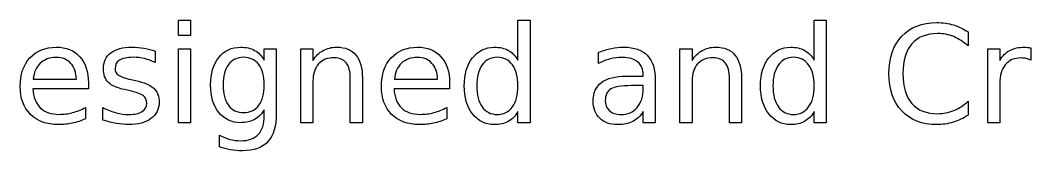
# Model space of a CAD drawing. Extents: x 5 to 486, y 5 to 284.
# Drawn here: x 32.27 to 44.68, y 118.99 to 120.59 of the extents above; entities that cross this region are included whole.
import ezdxf

# ---------------------------------------------------------------- set-up
doc = ezdxf.new("R2010")
doc.units = 0
doc.layers.add('Layer_1', color=7, linetype='CONTINUOUS')

msp = doc.modelspace()

# ---------------------------------------------------------------- linework, layer by layer
at = {"layer": 'Layer_1', "color": 3}
for p, q in [((34.209276, 120.586535), (34.357838, 120.586535)), ((34.209276, 120.398414), (34.209276, 120.586535)), ((34.357838, 120.586535), (34.357838, 120.398414)), ((38.379429, 120.097259), (38.379429, 120.586535)), ((38.379429, 120.586535), (38.527989, 120.586535)), ((38.527989, 120.586535), (38.527989, 119.330242)), ((42.019127, 120.097259), (42.019127, 120.586535)), ((42.019127, 120.586535), (42.167687, 120.586535)), ((42.167687, 120.586535), (42.167687, 119.330242)), ((43.909219, 120.442821), (43.909219, 120.270847)), ((43.909219, 120.442821), (43.909219, 120.442821)), ((34.357838, 120.398414), (34.209276, 120.398414)), ((33.923397, 120.207867), (33.923463, 120.207871)), ((33.923463, 120.207871), (33.923463, 120.067386)), ((34.209276, 120.234514), (34.357838, 120.234514)), ((34.209276, 119.330242), (34.209276, 120.234514)), ((34.357838, 120.234514), (34.357838, 119.330242)), ((35.262919, 120.097242), (35.262919, 120.234498)), ((35.262919, 120.234498), (35.411478, 120.234498)), ((35.411478, 120.234498), (35.411477, 119.442468)), ((35.71182, 119.330245), (35.71182, 120.234518)), ((35.71182, 120.234518), (35.861186, 120.234518)), ((35.861186, 120.234518), (35.861186, 120.094032)), ((39.37009, 120.056076), (39.37009, 120.193332)), ((40.368835, 119.330245), (40.368835, 120.234518)), ((40.368835, 120.234518), (40.518202, 120.234518)), ((40.518202, 120.234518), (40.518202, 120.094032)), ((44.150627, 119.330296), (44.150627, 120.234569)), ((44.150627, 120.234569), (44.299994, 120.234569)), ((44.299994, 120.234569), (44.299994, 120.094084)), ((44.679473, 120.248286), (44.680273, 120.095644)), ((38.379429, 120.097259), (38.379429, 120.097259)), ((42.019127, 120.097259), (42.019127, 120.097259)), ((32.424995, 119.862308), (32.9546, 119.863112)), ((33.103073, 119.819509), (33.103161, 119.819518)), ((33.103161, 119.819518), (33.103161, 119.746849)), ((33.629619, 119.859082), (33.680425, 119.847773)), ((35.861186, 119.841321), (35.861186, 119.330245)), ((36.320594, 119.330242), (36.320594, 119.871191)), ((36.469152, 119.876035), (36.469153, 119.876035)), ((36.469153, 119.876035), (36.469153, 119.330242)), ((36.862352, 119.862308), (37.391996, 119.863112)), ((37.540551, 119.819509), (37.540555, 119.819518)), ((37.540555, 119.819518), (37.540555, 119.746849)), ((39.710806, 119.901063), (39.919111, 119.901063)), ((39.919111, 119.901063), (39.919111, 119.915594)), ((40.067675, 119.846161), (40.067675, 119.330241)), ((40.067677, 119.846156), (40.067675, 119.846161)), ((40.518202, 119.841321), (40.518202, 119.330245)), ((40.977599, 119.330242), (40.977599, 119.871191)), ((41.126158, 119.876035), (41.126158, 119.330242)), ((41.126167, 119.876035), (41.126158, 119.876035)), ((33.103161, 119.746849), (32.420111, 119.746849)), ((33.599638, 119.723416), (33.547958, 119.735533)), ((35.262918, 119.792875), (35.262918, 119.792875)), ((37.540555, 119.746849), (36.857506, 119.746849)), ((37.873198, 119.781571), (37.873198, 119.781571)), ((39.919109, 119.784804), (39.771364, 119.7848)), ((39.919109, 119.751698), (39.919109, 119.784804)), ((41.512896, 119.781571), (41.512896, 119.781571)), ((44.299994, 119.806655), (44.299994, 119.330296)), ((43.909219, 119.593448), (43.909219, 119.423089)), ((33.068394, 119.516739), (33.068394, 119.376253)), ((33.280763, 119.363324), (33.280763, 119.516729)), ((35.262919, 119.415816), (35.262919, 119.489283)), ((37.505836, 119.516739), (37.505836, 119.376253)), ((38.379429, 119.330242), (38.379429, 119.465882)), ((39.919115, 119.330241), (39.919115, 119.467496)), ((42.019127, 119.330242), (42.019127, 119.465882)), ((34.357838, 119.330242), (34.209276, 119.330242)), ((35.861186, 119.330245), (35.71182, 119.330245)), ((36.469153, 119.330242), (36.320594, 119.330242)), ((38.527989, 119.330242), (38.379429, 119.330242)), ((40.067675, 119.330241), (39.919115, 119.330241)), ((40.518202, 119.330245), (40.368835, 119.330245)), ((41.126158, 119.330242), (40.977599, 119.330242)), ((42.167687, 119.330242), (42.019127, 119.330242)), ((44.299994, 119.330296), (44.150627, 119.330296)), ((34.712278, 119.033922), (34.712278, 119.178445))]:
    msp.add_line(p, q, dxfattribs=at)
for points in [[(43.094565, 120.38953), (43.199526, 120.501488), (43.343241, 120.557467), (43.525711, 120.557467)], [(43.525711, 120.557467), (43.597837, 120.557467), (43.665657, 120.54778), (43.729171, 120.528404)], [(43.729171, 120.528404), (43.793227, 120.509568), (43.853243, 120.48104), (43.909219, 120.442821)], [(42.937125, 119.931743), (42.937125, 120.125516), (42.989605, 120.278111), (43.094565, 120.38953)], [(43.535399, 120.423442), (43.397605, 120.423442), (43.292107, 120.381189), (43.218903, 120.296682)], [(43.733208, 120.385496), (43.671309, 120.410794), (43.605372, 120.423442), (43.535399, 120.423442)], [(43.909219, 120.270847), (43.854319, 120.32198), (43.795649, 120.360197), (43.733208, 120.385496)], [(32.384536, 120.125509), (32.46474, 120.212706), (32.572664, 120.256305), (32.708306, 120.256305)], [(32.708306, 120.256305), (32.829949, 120.256305), (32.926029, 120.217012), (32.996545, 120.138427)], [(33.287133, 119.989865), (33.287133, 120.074909), (33.317289, 120.140577), (33.3776, 120.186867)], [(33.3776, 120.186867), (33.437912, 120.233157), (33.523495, 120.256302), (33.63435, 120.256302)], [(33.63435, 120.256302), (33.689271, 120.256302), (33.740944, 120.252267), (33.789368, 120.244196)], [(33.789368, 120.244196), (33.837807, 120.236125), (33.882483, 120.224016), (33.923397, 120.207867)], [(34.705015, 120.12954), (34.772836, 120.214046), (34.862187, 120.256299), (34.973067, 120.256299)], [(34.973067, 120.256299), (35.03981, 120.256299), (35.097135, 120.243111), (35.145041, 120.216736)], [(35.145041, 120.216736), (35.192948, 120.19036), (35.23224, 120.150529), (35.262919, 120.097242)], [(35.861186, 120.094032), (35.896711, 120.1484), (35.938426, 120.189039), (35.986332, 120.215948)], [(35.986332, 120.215948), (36.034778, 120.242862), (36.090487, 120.256319), (36.15346, 120.256319)], [(36.15346, 120.256319), (36.257344, 120.256319), (36.335929, 120.224022), (36.389217, 120.159428)], [(36.82198, 120.125509), (36.90218, 120.212706), (37.010101, 120.256305), (37.145742, 120.256305)], [(37.145742, 120.256305), (37.267388, 120.256305), (37.363467, 120.217012), (37.433978, 120.138427)], [(37.822332, 120.125518), (37.891231, 120.212715), (37.980313, 120.256314), (38.089578, 120.256314)], [(38.089578, 120.256314), (38.156321, 120.256314), (38.213376, 120.243126), (38.260743, 120.216751)], [(38.260743, 120.216751), (38.30865, 120.190915), (38.348212, 120.151084), (38.379429, 120.097259)], [(39.37009, 120.193332), (39.424458, 120.214325), (39.477207, 120.229934), (39.528338, 120.240161)], [(39.528338, 120.240161), (39.579472, 120.250927), (39.62926, 120.25631), (39.677704, 120.25631)], [(39.677704, 120.25631), (39.808501, 120.25631), (39.906194, 120.222399), (39.970785, 120.154578)], [(40.518202, 120.094032), (40.553726, 120.1484), (40.595441, 120.189039), (40.643346, 120.215948)], [(40.643346, 120.215948), (40.691792, 120.242862), (40.747502, 120.256319), (40.810476, 120.256319)], [(40.810476, 120.256319), (40.914359, 120.256319), (40.992945, 120.224022), (41.046232, 120.159428)], [(41.462031, 120.125518), (41.53093, 120.212715), (41.620012, 120.256314), (41.729276, 120.256314)], [(41.729276, 120.256314), (41.796019, 120.256314), (41.853074, 120.243126), (41.900441, 120.216751)], [(41.900441, 120.216751), (41.948348, 120.190915), (41.98791, 120.151084), (42.019127, 120.097259)], [(43.218903, 120.296682), (43.1457, 120.212714), (43.109099, 120.091068), (43.109099, 119.931744)], [(44.299994, 120.094084), (44.331213, 120.148983), (44.371851, 120.189622), (44.421909, 120.215999)], [(44.421909, 120.215999), (44.471965, 120.242914), (44.532788, 120.256371), (44.604379, 120.256371)], [(44.604379, 120.256371), (44.614605, 120.256371), (44.62591, 120.25557), (44.638293, 120.253967)], [(44.638293, 120.253967), (44.650676, 120.252874), (44.664403, 120.250981), (44.679473, 120.248286)], [(32.265049, 119.773489), (32.265049, 119.921509), (32.304878, 120.038849), (32.384536, 120.125509)], [(32.510546, 120.060118), (32.461014, 120.013289), (32.432498, 119.947353), (32.424995, 119.862308)], [(32.709978, 120.130361), (32.627086, 120.130361), (32.560609, 120.106947), (32.510546, 120.060118)], [(32.885985, 120.057692), (32.841844, 120.106138), (32.783175, 120.130361), (32.709978, 120.130361)], [(32.9546, 119.863112), (32.953872, 119.944389), (32.931, 120.009249), (32.885985, 120.057692)], [(32.996545, 120.138427), (33.067564, 120.060379), (33.103073, 119.954074), (33.103073, 119.819509)], [(33.485855, 120.098066), (33.449289, 120.075457), (33.431006, 120.041546), (33.431006, 119.996334)], [(33.652181, 120.13198), (33.578438, 120.13198), (33.522996, 120.120676), (33.485855, 120.098066)], [(33.792668, 120.115832), (33.747434, 120.126598), (33.700605, 120.13198), (33.652181, 120.13198)], [(33.923463, 120.067386), (33.881507, 120.088917), (33.837909, 120.105066), (33.792668, 120.115832)], [(34.603283, 119.792859), (34.603283, 119.932806), (34.637194, 120.045033), (34.705015, 120.12954)], [(35.009403, 120.131982), (34.929741, 120.131982), (34.867572, 120.102376), (34.822896, 120.043164)], [(35.195909, 120.043164), (35.151775, 120.102376), (35.089607, 120.131982), (35.009403, 120.131982)], [(36.120358, 120.127135), (36.040157, 120.127135), (35.976912, 120.101568), (35.930621, 120.050434)], [(36.270531, 120.063349), (36.237156, 120.105873), (36.187098, 120.127135), (36.120358, 120.127135)], [(36.320594, 119.871191), (36.320594, 119.956774), (36.303906, 120.020826), (36.270531, 120.063349)], [(36.389217, 120.159428), (36.442507, 120.095372), (36.469152, 120.000908), (36.469152, 119.876035)], [(36.702487, 119.773489), (36.702487, 119.921509), (36.742318, 120.038849), (36.82198, 120.125509)], [(36.947935, 120.060118), (36.898419, 120.013289), (36.869891, 119.947353), (36.862352, 119.862308)], [(37.14736, 120.130361), (37.064468, 120.130361), (36.997993, 120.106947), (36.947935, 120.060118)], [(37.32337, 120.057692), (37.279236, 120.106138), (37.220566, 120.130361), (37.14736, 120.130361)], [(37.391996, 119.863112), (37.390904, 119.944389), (37.368028, 120.009249), (37.32337, 120.057692)], [(37.433978, 120.138427), (37.505027, 120.060379), (37.540551, 119.954074), (37.540551, 119.819509)], [(37.719792, 119.781571), (37.719792, 119.92367), (37.753972, 120.03832), (37.822332, 120.125518)], [(38.125907, 120.131977), (38.047321, 120.131977), (37.985421, 120.100758), (37.940207, 120.03832)], [(38.311606, 120.03832), (38.266394, 120.100758), (38.204494, 120.131977), (38.125907, 120.131977)], [(39.511383, 120.111788), (39.462406, 120.099405), (39.415308, 120.080835), (39.37009, 120.056076)], [(39.662364, 120.130362), (39.610691, 120.130362), (39.560364, 120.124171), (39.511383, 120.111788)], [(39.851293, 120.073842), (39.80662, 120.111522), (39.743644, 120.130362), (39.662364, 120.130362)], [(39.919111, 119.915594), (39.919111, 119.983955), (39.896505, 120.036704), (39.851293, 120.073842)], [(39.970785, 120.154578), (40.03538, 120.086756), (40.067677, 119.983949), (40.067677, 119.846156)], [(40.777373, 120.127135), (40.697173, 120.127135), (40.633927, 120.101568), (40.587637, 120.050434)], [(40.927547, 120.063349), (40.894171, 120.105873), (40.844113, 120.127135), (40.777373, 120.127135)], [(40.977599, 119.871191), (40.977599, 119.956774), (40.960915, 120.020826), (40.927547, 120.063349)], [(41.046232, 120.159428), (41.099522, 120.095372), (41.126167, 120.000908), (41.126167, 119.876035)], [(41.359491, 119.781571), (41.359491, 119.92367), (41.393671, 120.03832), (41.462031, 120.125518)], [(41.765603, 120.131977), (41.687018, 120.131977), (41.625118, 120.100758), (41.579905, 120.03832)], [(41.951303, 120.03832), (41.906091, 120.100758), (41.844191, 120.131977), (41.765603, 120.131977)], [(44.560775, 120.123953), (44.476808, 120.123953), (44.412217, 120.096503), (44.367003, 120.041604)], [(44.62537, 120.116633), (44.605994, 120.121513), (44.584463, 120.123953), (44.560775, 120.123953)], [(44.680273, 120.095644), (44.663585, 120.105332), (44.645284, 120.112328), (44.62537, 120.116633)], [(33.348537, 119.82435), (33.307601, 119.864718), (33.287133, 119.91989), (33.287133, 119.989865)], [(33.431006, 119.996334), (33.431006, 119.961888), (33.44419, 119.934708), (33.470558, 119.914793)], [(34.822896, 120.043164), (34.778763, 119.983952), (34.756696, 119.900523), (34.756696, 119.792875)], [(35.262918, 119.792875), (35.262918, 119.900526), (35.240582, 119.983955), (35.195909, 120.043164)], [(35.930621, 120.050434), (35.884331, 119.999301), (35.861186, 119.929596), (35.861186, 119.841321)], [(37.940207, 120.03832), (37.895534, 119.97642), (37.873198, 119.890837), (37.873198, 119.781571)], [(38.379424, 119.781571), (38.379424, 119.890837), (38.356818, 119.97642), (38.311606, 120.03832)], [(40.587637, 120.050434), (40.541347, 119.999301), (40.518202, 119.929596), (40.518202, 119.841321)], [(41.579905, 120.03832), (41.535232, 119.97642), (41.512896, 119.890837), (41.512896, 119.781571)], [(42.01912, 119.781571), (42.01912, 119.890837), (41.996515, 119.97642), (41.951303, 120.03832)], [(43.094565, 119.473955), (42.989605, 119.585912), (42.937125, 119.738508), (42.937125, 119.931743)], [(43.109099, 119.931744), (43.109099, 119.772958), (43.1457, 119.651312), (43.218903, 119.566805)], [(44.367003, 120.041604), (44.32233, 119.987236), (44.299994, 119.90892), (44.299994, 119.806655)], [(33.547958, 119.735533), (33.455918, 119.754908), (33.389444, 119.784514), (33.348537, 119.82435)], [(33.470558, 119.914793), (33.496926, 119.895418), (33.549947, 119.876847), (33.629619, 119.859082)], [(33.680425, 119.847773), (33.785926, 119.825164), (33.860744, 119.793136), (33.904878, 119.75169)], [(39.303881, 119.593449), (39.303881, 119.695179), (39.337792, 119.771881), (39.405613, 119.823554)], [(39.405613, 119.823554), (39.473973, 119.875226), (39.575704, 119.901063), (39.710806, 119.901063)], [(32.391004, 119.432771), (32.307034, 119.51674), (32.265049, 119.630312), (32.265049, 119.773489)], [(32.420111, 119.746849), (32.426667, 119.64458), (32.457332, 119.566533), (32.512108, 119.512707)], [(33.778071, 119.661247), (33.75112, 119.682778), (33.691642, 119.703501), (33.599638, 119.723416)], [(33.904878, 119.75169), (33.949529, 119.710783), (33.971854, 119.653459), (33.971854, 119.579716)], [(34.705015, 119.456987), (34.637194, 119.541493), (34.603283, 119.65345), (34.603283, 119.792859)], [(34.756696, 119.792875), (34.756696, 119.685761), (34.778763, 119.6026), (34.822896, 119.543391)], [(35.195909, 119.543391), (35.240582, 119.602603), (35.262918, 119.685764), (35.262918, 119.792875)], [(36.828439, 119.432771), (36.744471, 119.51674), (36.702487, 119.630312), (36.702487, 119.773489)], [(36.857506, 119.746849), (36.863989, 119.64458), (36.894669, 119.566533), (36.949547, 119.512707)], [(37.822332, 119.437625), (37.753972, 119.524822), (37.719792, 119.639471), (37.719792, 119.781571)], [(37.873198, 119.781571), (37.873198, 119.672305), (37.895534, 119.586453), (37.940207, 119.524014)], [(38.311606, 119.524014), (38.356818, 119.586453), (38.379424, 119.672305), (38.379424, 119.781571)], [(39.521881, 119.74362), (39.475591, 119.716167), (39.452446, 119.669338), (39.452446, 119.603135)], [(39.771364, 119.7848), (39.651332, 119.7848), (39.568171, 119.771074), (39.521881, 119.74362)], [(39.844025, 119.518363), (39.894081, 119.577036), (39.919109, 119.654814), (39.919109, 119.751698)], [(41.462031, 119.437625), (41.393671, 119.524822), (41.359491, 119.639471), (41.359491, 119.781571)], [(41.512896, 119.781571), (41.512896, 119.672305), (41.535232, 119.586453), (41.579905, 119.524014)], [(41.951303, 119.524014), (41.996515, 119.586453), (42.01912, 119.672305), (42.01912, 119.781571)], [(33.762774, 119.466666), (33.800432, 119.490885), (33.819262, 119.524796), (33.819262, 119.568398)], [(33.819262, 119.568398), (33.819262, 119.608766), (33.805531, 119.639715), (33.778071, 119.661247)], [(33.971854, 119.579716), (33.971854, 119.495748), (33.938493, 119.429274), (33.871772, 119.380293)], [(39.385433, 119.384335), (39.331065, 119.436547), (39.303881, 119.506251), (39.303881, 119.593449)], [(39.452446, 119.603135), (39.452446, 119.550384), (39.469669, 119.5084), (39.504115, 119.477183)], [(43.218903, 119.566805), (43.292107, 119.482837), (43.397605, 119.440853), (43.535399, 119.440853)], [(43.733208, 119.478799), (43.795647, 119.504097), (43.854317, 119.542313), (43.909219, 119.593448)], [(32.512108, 119.512707), (32.567539, 119.459417), (32.644509, 119.432772), (32.743018, 119.432772)], [(32.743018, 119.432772), (32.800052, 119.432772), (32.855224, 119.439769), (32.908536, 119.453761)], [(32.908536, 119.453761), (32.962365, 119.467754), (33.015651, 119.488746), (33.068394, 119.516739)], [(33.280763, 119.516729), (33.335684, 119.488205), (33.389779, 119.466673), (33.443047, 119.452134)], [(33.443047, 119.452134), (33.496366, 119.438142), (33.549116, 119.431145), (33.601299, 119.431145)], [(33.601299, 119.431145), (33.671298, 119.431145), (33.725123, 119.442986), (33.762774, 119.466666)], [(34.973067, 119.330226), (34.862186, 119.330226), (34.772835, 119.37248), (34.705015, 119.456987)], [(34.822896, 119.543391), (34.867569, 119.48418), (34.929738, 119.454574), (35.009403, 119.454574)], [(35.009403, 119.454574), (35.089603, 119.454574), (35.151772, 119.48418), (35.195909, 119.543391)], [(35.262919, 119.489283), (35.232239, 119.435993), (35.192946, 119.396162), (35.145041, 119.369789)], [(35.411477, 119.442468), (35.411477, 119.288527), (35.377297, 119.174147), (35.308936, 119.099329)], [(36.949547, 119.512707), (37.004985, 119.459417), (37.081956, 119.432772), (37.180459, 119.432772)], [(37.180459, 119.432772), (37.237515, 119.432772), (37.292686, 119.439769), (37.345974, 119.453761)], [(37.345974, 119.453761), (37.399803, 119.467754), (37.45309, 119.488746), (37.505836, 119.516739)], [(38.089578, 119.306827), (37.980311, 119.306827), (37.891229, 119.350426), (37.822332, 119.437625)], [(37.940207, 119.524014), (37.985419, 119.462115), (38.047319, 119.431165), (38.125907, 119.431165)], [(38.125907, 119.431165), (38.204492, 119.431165), (38.266392, 119.462115), (38.311606, 119.524014)], [(38.379429, 119.465882), (38.34821, 119.412054), (38.308648, 119.371953), (38.260743, 119.345582)], [(39.504115, 119.477183), (39.5391, 119.446503), (39.586467, 119.431163), (39.646215, 119.431163)], [(39.646215, 119.431163), (39.728569, 119.431163), (39.794506, 119.46023), (39.844025, 119.518363)], [(39.919115, 119.467496), (39.885208, 119.412597), (39.842955, 119.371958), (39.792356, 119.345581)], [(41.729276, 119.306827), (41.620009, 119.306827), (41.530928, 119.350426), (41.462031, 119.437625)], [(41.579905, 119.524014), (41.625117, 119.462115), (41.687016, 119.431165), (41.765603, 119.431165)], [(41.765603, 119.431165), (41.844189, 119.431165), (41.906089, 119.462115), (41.951303, 119.524014)], [(42.019127, 119.465882), (41.987908, 119.412054), (41.948346, 119.371953), (41.900441, 119.345582)], [(43.525711, 119.306825), (43.343241, 119.306825), (43.199526, 119.362535), (43.094565, 119.473955)], [(43.535399, 119.440853), (43.605369, 119.440853), (43.671305, 119.453502), (43.733208, 119.478799)], [(32.734135, 119.306819), (32.589883, 119.306819), (32.475506, 119.348803), (32.391004, 119.432771)], [(32.904493, 119.324584), (32.848479, 119.31274), (32.791693, 119.306819), (32.734135, 119.306819)], [(33.068394, 119.376253), (33.015148, 119.353644), (32.960515, 119.336421), (32.904493, 119.324584)], [(33.446281, 119.321347), (33.394055, 119.330496), (33.338882, 119.344488), (33.280763, 119.363324)], [(33.598065, 119.306815), (33.549626, 119.306815), (33.499032, 119.311659), (33.446281, 119.321347)], [(33.871772, 119.380293), (33.80556, 119.331308), (33.714325, 119.306815), (33.598065, 119.306815)], [(35.145041, 119.369789), (35.097134, 119.343414), (35.039809, 119.330226), (34.973067, 119.330226)], [(35.19025, 119.18571), (35.238696, 119.236305), (35.262919, 119.313007), (35.262919, 119.415816)], [(37.171579, 119.306819), (37.027325, 119.306819), (36.912946, 119.348803), (36.828439, 119.432771)], [(37.341937, 119.324584), (37.285959, 119.31274), (37.229173, 119.306819), (37.171579, 119.306819)], [(37.505836, 119.376253), (37.452547, 119.353644), (37.397913, 119.336421), (37.341937, 119.324584)], [(38.260743, 119.345582), (38.213375, 119.319745), (38.15632, 119.306827), (38.089578, 119.306827)], [(39.606657, 119.306826), (39.514076, 119.306826), (39.440335, 119.332662), (39.385433, 119.384335)], [(39.792356, 119.345581), (39.741761, 119.319744), (39.679862, 119.306826), (39.606657, 119.306826)], [(41.900441, 119.345582), (41.853073, 119.319745), (41.796018, 119.306827), (41.729276, 119.306827)], [(43.727556, 119.335888), (43.66404, 119.316513), (43.596758, 119.306825), (43.525711, 119.306825)], [(43.909219, 119.423089), (43.852163, 119.38433), (43.791609, 119.355264), (43.727556, 119.335888)], [(34.712278, 119.178445), (34.755873, 119.154764), (34.798934, 119.137272), (34.84146, 119.125967)], [(34.84146, 119.125967), (34.883984, 119.114662), (34.927313, 119.10901), (34.971449, 119.10901)], [(34.971449, 119.10901), (35.068873, 119.10901), (35.141807, 119.134577), (35.19025, 119.18571)], [(35.308936, 119.099329), (35.240576, 119.023974), (35.135885, 118.986296), (34.994863, 118.986296)], [(34.847112, 118.998402), (34.800822, 119.005933), (34.755878, 119.017773), (34.712278, 119.033922)], [(34.994863, 118.986296), (34.942651, 118.986296), (34.893401, 118.990331), (34.847112, 118.998402)]]:
    msp.add_open_spline(points, degree=3, dxfattribs=at)

doc.saveas('drawing.dxf')
